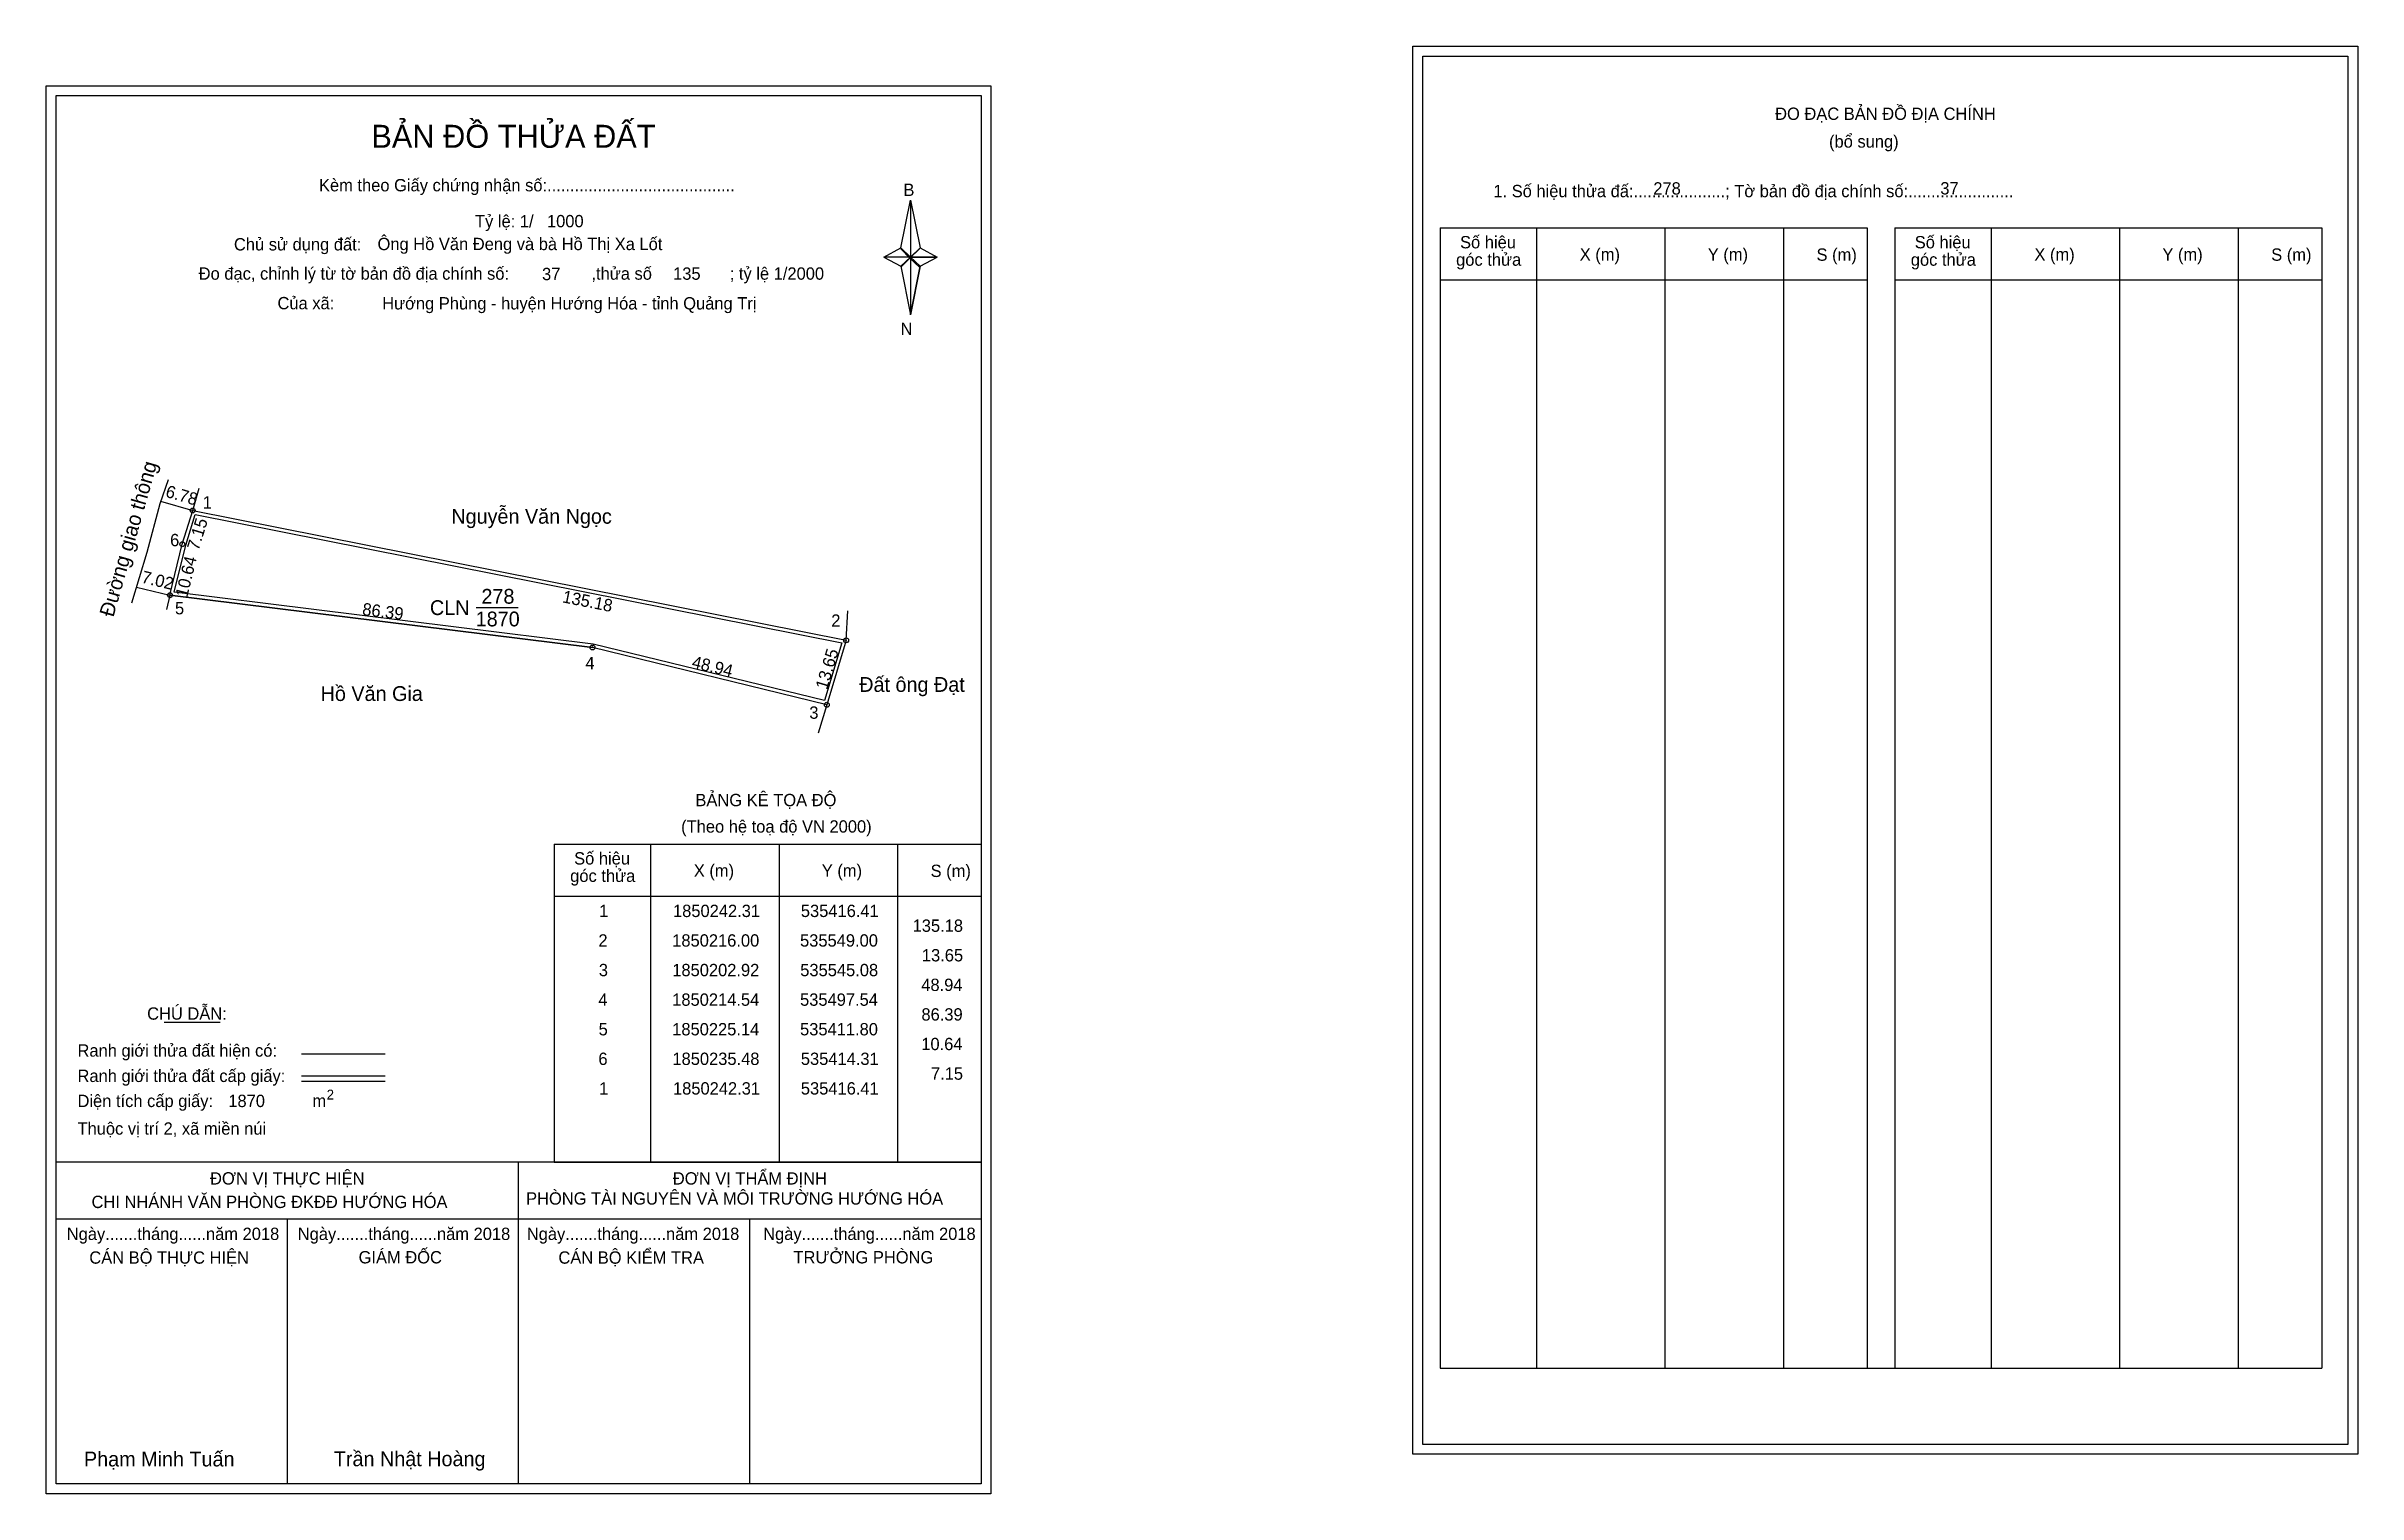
# Model space of a CAD drawing. Extents: x 535387 to 535856, y 1850043 to 1850336.
import ezdxf

# ---------------------------------------------------------------- set-up
doc = ezdxf.new("R2010")
doc.units = 0
for name, color, linetype in [('Level 1', 7, 'Continuous'), ('Level 10', 7, 'Continuous'), ('Level 11', 7, 'Continuous'), ('Level 13', 7, 'Continuous'), ('Level 23', 7, 'Continuous'), ('Level 27', 7, 'Continuous'), ('Level 3', 7, 'Continuous'), ('Level 36', 7, 'Continuous'), ('Level 49', 7, 'Continuous'), ('Level 5', 7, 'Continuous'), ('Level 53', 7, 'Continuous'), ('Level 55', 7, 'Continuous'), ('Level 6', 7, 'Continuous'), ('Level 63', 7, 'Continuous'), ('Level 9', 7, 'Continuous')]:
    doc.layers.add(name, color=color, linetype=linetype)

msp = doc.modelspace()

# ---------------------------------------------------------------- linework, layer by layer
at = {"layer": 'Level 1'}
for p, q in [((535666.02, 1850334.48), (535666.02, 1850334.48)), ((535388.7, 1850326.48), (535388.7, 1850326.48)), ((535560.12, 1850295.6), (535562.09, 1850305.24)), ((535562.09, 1850305.24), (535562.09, 1850293.71)), ((535562.09, 1850305.24), (535564.05, 1850295.6)), ((535669.55, 1850299.62), (535756.15, 1850299.62)), ((535689.14, 1850068.36), (535689.14, 1850299.62)), ((535715.21, 1850068.36), (535715.21, 1850299.62)), ((535739.19, 1850299.62), (535739.19, 1850068.36)), ((535756.15, 1850299.62), (535756.15, 1850068.36)), ((535761.81, 1850299.62), (535848.41, 1850299.62)), ((535781.4, 1850068.36), (535781.4, 1850299.62)), ((535807.47, 1850068.36), (535807.47, 1850299.62)), ((535831.44, 1850299.62), (535831.44, 1850068.36)), ((535848.41, 1850299.62), (535848.41, 1850068.36)), ((535556.67, 1850293.71), (535560.12, 1850295.6)), ((535560.12, 1850295.6), (535562.09, 1850293.71)), ((535561.94, 1850293.49), (535560.12, 1850295.38)), ((535562.09, 1850293.71), (535560.12, 1850291.87)), ((535561.94, 1850293.49), (535560.12, 1850291.65)), ((535560.12, 1850291.65), (535561.94, 1850293.49)), ((535560.12, 1850291.87), (535562.09, 1850282.01)), ((535563.91, 1850295.38), (535561.94, 1850293.49)), ((535561.94, 1850293.49), (535563.91, 1850295.38)), ((535563.91, 1850291.65), (535561.94, 1850293.49)), ((535564.05, 1850295.6), (535562.09, 1850293.71)), ((535562.09, 1850293.71), (535562.09, 1850282.01)), ((535562.09, 1850293.71), (535567.5, 1850293.71)), ((535562.09, 1850293.71), (535564.05, 1850291.87)), ((535564.05, 1850291.87), (535562.09, 1850282.01)), ((535564.05, 1850291.87), (535567.5, 1850293.71)), ((535669.55, 1850289.1), (535756.15, 1850289.1)), ((535761.81, 1850289.1), (535848.41, 1850289.1)), ((535489.79, 1850174.65), (535576.39, 1850174.65)), ((535509.38, 1850110.13), (535509.38, 1850174.65)), ((535535.45, 1850110.13), (535535.45, 1850174.65)), ((535559.42, 1850174.65), (535559.42, 1850110.13)), ((535489.79, 1850164.12), (535576.39, 1850164.12)), ((535410.61, 1850138.54), (535422.02, 1850138.54)), ((535438.48, 1850132.14), (535455.49, 1850132.14)), ((535438.48, 1850127.69), (535455.49, 1850127.69)), ((535438.48, 1850126.6), (535455.49, 1850126.6)), ((535495.52, 1850110.13), (535388.69, 1850110.13)), ((535576.39, 1850110.13), (535471.55, 1850110.13)), ((535482.54, 1850044.9), (535482.54, 1850110.13)), ((535489.79, 1850110.12), (535576.39, 1850110.12)), ((535576.39, 1850098.58), (535388.69, 1850098.58)), ((535435.62, 1850044.9), (535435.62, 1850098.58)), ((535529.47, 1850044.9), (535529.47, 1850098.58)), ((535669.55, 1850068.36), (535848.41, 1850068.36)), ((535853.72, 1850052.9), (535853.72, 1850052.9)), ((535576.39, 1850044.9), (535576.39, 1850044.9))]:
    msp.add_line(p, q, dxfattribs=at)
for points in [[(535560.12, 1850295.6), (535562.09, 1850305.24), (535562.09, 1850293.71)], [(535556.67, 1850293.71), (535560.12, 1850291.87), (535562.09, 1850293.71)], [(535562.09, 1850293.71), (535564.05, 1850295.6), (535567.5, 1850293.71)], [(535562.09, 1850293.71), (535562.09, 1850282.01), (535564.05, 1850291.87)]]:
    msp.add_lwpolyline(points, close=True, dxfattribs=at)
at = {"layer": 'Level 10'}
msp.add_line((535411.8, 1850225.14), (535497.54, 1850214.54), dxfattribs=at)
for points in [[(535416.41, 1850242.31), (535549, 1850216), (535545.08, 1850202.92), (535497.54, 1850214.54), (535411.8, 1850225.14), (535414.31, 1850235.48)], [(535416.89, 1850241.5), (535548.11, 1850215.46), (535544.6, 1850203.76), (535497.67, 1850215.23), (535412.67, 1850225.74), (535414.99, 1850235.29)]]:
    msp.add_lwpolyline(points, close=True, dxfattribs=at)
at = {"layer": 'Level 11'}
for centre in [(535416.41, 1850242.31), (535416.41, 1850242.31), (535414.31, 1850235.48), (535411.8, 1850225.14), (535549, 1850216), (535497.54, 1850214.54), (535545.08, 1850202.92)]:
    msp.add_circle(centre, 0.5, dxfattribs=at)
at = {"layer": 'Level 23'}
msp.add_lwpolyline([(535411.44, 1850248.55), (535409.75, 1850243.64), (535407.11, 1850233.78), (535403.99, 1850223.54)], dxfattribs=at)
at = {"layer": 'Level 27'}
for p, q in [((535416.41, 1850242.31), (535417.75, 1850246.85)), ((535411.8, 1850225.14), (535411.09, 1850222.22)), ((535549, 1850216), (535549.36, 1850221.99)), ((535545.08, 1850202.92), (535543.35, 1850197.17))]:
    msp.add_line(p, q, dxfattribs=at)
at = {"layer": 'Level 3'}
for p, q in [((535669.55, 1850299.62), (535669.55, 1850068.36)), ((535761.81, 1850299.62), (535761.81, 1850068.36)), ((535489.79, 1850174.65), (535489.79, 1850110.13))]:
    msp.add_line(p, q, dxfattribs=at)
at = {"layer": 'Level 5'}
for p, q in [((535409.91, 1850244.23), (535416.41, 1850242.31)), ((535404.98, 1850226.79), (535411.8, 1850225.14))]:
    msp.add_line(p, q, dxfattribs=at)
at = {"layer": 'Level 63'}
for points in [[(535664.02, 1850336.48), (535855.72, 1850336.48), (535855.72, 1850050.9), (535664.02, 1850050.9)], [(535666.02, 1850334.48), (535853.72, 1850334.48), (535853.72, 1850052.9), (535666.02, 1850052.9)], [(535386.69, 1850328.48), (535578.39, 1850328.48), (535578.39, 1850042.9), (535386.69, 1850042.9)], [(535388.69, 1850326.48), (535576.39, 1850326.48), (535576.39, 1850044.9), (535388.69, 1850044.9)]]:
    msp.add_lwpolyline(points, close=True, dxfattribs=at)
at = {"layer": 'Level 9'}
msp.add_line((535473.94, 1850222.62), (535482.45, 1850222.62), dxfattribs=at)

# ---------------------------------------------------------------- texts
at = {"layer": 'Level 1'}
for s, height, p in [('ĐO ĐẠC BẢN ĐỒ ĐỊA CHÍNH', 2.5, (535737.5, 1850321.54)), ('BẢN ĐỒ THỬA ĐẤT', 4.6657, (535452.66, 1850315.88)), ('(bổ sung)', 2.5, (535748.44, 1850315.92)), ('Kèm theo Giấy chứng nhận số:.........................................', 2.5, (535442.04, 1850307.05)), ('B', 2.5, (535560.63, 1850306.11)), ('1. Số hiệu thửa đấ:....................; Tờ bản đồ địa chính số:.......................', 2.5, (535680.33, 1850305.86)), ('Chủ sử dụng đất:', 2.5, (535424.78, 1850295.06)), ('Số hiệu', 2.5, (535673.57, 1850295.49)), ('Số hiệu', 2.5, (535765.83, 1850295.49)), ('Đo đạc, chỉnh lý từ tờ bản đồ địa chính số:                  ,thửa số                 ; tỷ lệ 1/2000', 2.5, (535417.63, 1850289.13)), ('góc thửa', 2.5, (535672.77, 1850291.96)), ('X (m)', 2.5, (535697.85, 1850293.02)), ('Y (m)', 2.5, (535723.83, 1850293.02)), ('S (m)', 2.5, (535745.9, 1850292.97)), ('góc thửa', 2.5, (535765.03, 1850291.96)), ('X (m)', 2.5, (535790.11, 1850293.02)), ('Y (m)', 2.5, (535816.08, 1850293.02)), ('S (m)', 2.5, (535838.16, 1850292.97)), ('Của xã:', 2.5, (535433.62, 1850283.13)), ('N', 2.5, (535560.03, 1850277.94)), ('BẢNG KÊ TỌA ĐỘ', 2.5, (535518.42, 1850182.35)), ('(Theo hệ toạ độ VN 2000)', 2.5, (535515.52, 1850176.99)), ('góc thửa', 2.5, (535493.01, 1850166.99)), ('Số hiệu', 2.5, (535493.81, 1850170.52)), ('X (m)', 2.5, (535518.09, 1850168.04)), ('Y (m)', 2.5, (535544.06, 1850168.04)), ('S (m)', 2.5, (535566.14, 1850167.99)), ('CHÚ DẪN:', 2.5, (535407.17, 1850139.05)), ('Ranh giới thửa đất hiện có:', 2.5, (535393.04, 1850131.55)), ('Ranh giới thửa đất cấp giấy:', 2.5, (535393.04, 1850126.41)), ('Diện tích cấp giấy:', 2.5, (535393.04, 1850121.33)), ('m', 2.5, (535440.7, 1850121.35)), ('2', 2, (535443.6, 1850122.86)), ('Thuộc vị trí 2, xã miền núi', 2.5, (535393.04, 1850115.73)), ('ĐƠN VỊ THỰC HIỆN', 2.5, (535419.93, 1850105.61)), ('ĐƠN VỊ THẨM ĐỊNH', 2.5, (535513.83, 1850105.61)), ('CHI NHÁNH VĂN PHÒNG ĐKĐĐ HƯỚNG HÓA', 2.5, (535395.89, 1850100.85)), ('PHÒNG TÀI NGUYÊN VÀ MÔI TRƯỜNG HƯỚNG HÓA', 2.5, (535484.06, 1850101.54)), ('Ngày.......tháng......năm 2018', 2.5, (535390.86, 1850094.37)), ('Ngày.......tháng......năm 2018', 2.5, (535437.73, 1850094.37)), ('Ngày.......tháng......năm 2018', 2.5, (535484.21, 1850094.37)), ('Ngày.......tháng......năm 2018', 2.5, (535532.17, 1850094.37)), ('CÁN BỘ THỰC HIỆN', 2.5, (535395.44, 1850089.56)), ('GIÁM ĐỐC', 2.5, (535450.08, 1850089.62)), ('CÁN BỘ KIỂM TRA', 2.5, (535490.62, 1850089.56)), ('TRƯỞNG PHÒNG', 2.5, (535538.31, 1850089.62)), ('Phạm Minh Tuấn', 3, (535394.35, 1850048.44)), ('Trần Nhật Hoàng', 3, (535445.05, 1850048.49))]:
    msp.add_text(s, height=height, dxfattribs=at).set_placement(p)
at = {"layer": 'Level 11'}
msp.add_text('Tỷ lệ: 1/', height=2.5, dxfattribs=at).set_placement((535473.7, 1850299.74))
at = {"layer": 'Level 13'}
for s, p in [('278', (535475, 1850223.42)), ('CLN', (535464.55, 1850221.12)), ('1870', (535473.84, 1850218.82))]:
    msp.add_text(s, height=3, dxfattribs=at).set_placement(p)
at = {"layer": 'Level 36'}
msp.add_text('Đường giao thông', height=3, rotation=74.0718, dxfattribs=at).set_placement((535400.31, 1850220.55))
for s, p in [('Nguyễn Văn Ngọc', (535468.89, 1850239.64)), ('Hồ Văn Gia', (535442.37, 1850203.69)), ('Đất ông Đạt', (535551.66, 1850205.54))]:
    msp.add_text(s, height=3, dxfattribs=at).set_placement(p)
at = {"layer": 'Level 49'}
for s, rotation, p in [('7.15', 72.9091, (535417.6, 1850234.08)), ('10.64', 76.3556, (535415.3, 1850224.57)), ('135.18', 348.7765, (535491.3, 1850223.71)), ('86.39', 352.9523, (535450.72, 1850221.13)), ('48.94', 346.2647, (535517.53, 1850210.48)), ('13.65', 73.3168, (535545.12, 1850205.83))]:
    msp.add_text(s, height=2.5, rotation=rotation, dxfattribs=at).set_placement(p)
at = {"layer": 'Level 5'}
for s, rotation, p in [('6.78', 343.5824, (535410.73, 1850245.14)), ('7.02', 346.4077, (535405.87, 1850227.72))]:
    msp.add_text(s, height=2.5, rotation=rotation, dxfattribs=at).set_placement(p)
at = {"layer": 'Level 53'}
for s, p in [('1', (535498.89, 1850159.87)), ('1850242.31', (535513.87, 1850159.87)), ('535416.41', (535539.81, 1850159.87)), ('2', (535498.74, 1850153.87)), ('1850216.00', (535513.71, 1850153.87)), ('535549.00', (535539.65, 1850153.87)), ('135.18', (535562.49, 1850156.87)), ('3', (535498.82, 1850147.87)), ('1850202.92', (535513.72, 1850147.87)), ('535545.08', (535539.69, 1850147.87)), ('13.65', (535564.37, 1850150.87)), ('48.94', (535564.25, 1850144.87)), ('4', (535498.73, 1850141.87)), ('1850214.54', (535513.71, 1850141.87)), ('535497.54', (535539.65, 1850141.87)), ('86.39', (535564.28, 1850138.87)), ('5', (535498.78, 1850135.87)), ('1850225.14', (535513.71, 1850135.87)), ('535411.80', (535539.65, 1850135.87)), ('6', (535498.73, 1850129.87)), ('1850235.48', (535513.75, 1850129.87)), ('535414.31', (535539.81, 1850129.87)), ('10.64', (535564.25, 1850132.87)), ('7.15', (535566.21, 1850126.87)), ('1', (535498.89, 1850123.87)), ('1850242.31', (535513.87, 1850123.87)), ('535416.41', (535539.81, 1850123.87))]:
    msp.add_text(s, height=2.5, dxfattribs=at).set_placement(p)
at = {"layer": 'Level 55'}
for s, height, p in [('1', 0.4, (535416.3, 1850242.31)), ('0', 0.11, (535416.37, 1850242.2)), ('6', 0.4, (535414.17, 1850235.48)), ('5', 0.4, (535411.67, 1850225.14)), ('277', 0.11, (535411.68, 1850225.03)), ('277', 0.11, (535411.68, 1850225.03)), ('2', 0.4, (535548.86, 1850216)), ('0', 0.11, (535548.96, 1850215.89)), ('0', 0.11, (535548.96, 1850215.89)), ('0', 0.11, (535548.96, 1850215.89)), ('4', 0.4, (535497.4, 1850214.54)), ('277', 0.11, (535497.42, 1850214.43)), ('277', 0.11, (535497.42, 1850214.43)), ('277', 0.11, (535544.96, 1850202.81)), ('277', 0.11, (535544.96, 1850202.81)), ('3', 0.4, (535544.96, 1850202.92)), ('0', 0.11, (535545.04, 1850202.81)), ('0', 0.11, (535545.04, 1850202.81))]:
    msp.add_text(s, height=height, dxfattribs=at).set_placement(p)
at = {"layer": 'Level 6'}
for s, p in [('278', (535712.78, 1850306.4)), ('37', (535771.02, 1850306.42)), ('1000', (535488.3, 1850299.76)), ('Ông Hồ Văn Đeng và bà Hồ Thị Xa Lốt', (535453.92, 1850295.13)), ('37', (535487.3, 1850289.04)), ('135', (535513.89, 1850289.12)), (' Hướng Phùng - huyện Hướng Hóa - tỉnh Quảng Trị', (535453.93, 1850283.09)), ('1870', (535423.64, 1850121.33))]:
    msp.add_text(s, height=2.5, dxfattribs=at).set_placement(p)
at = {"layer": 'Level 9'}
for s, p in [('1', (535418.45, 1850242.72)), ('6', (535411.83, 1850235.08)), ('5', (535412.82, 1850221.26)), ('2', (535545.98, 1850218.74)), ('4', (535496.1, 1850210.14)), ('3', (535541.53, 1850200.08))]:
    msp.add_text(s, height=2.5, dxfattribs=at).set_placement(p)

doc.saveas('drawing.dxf')
